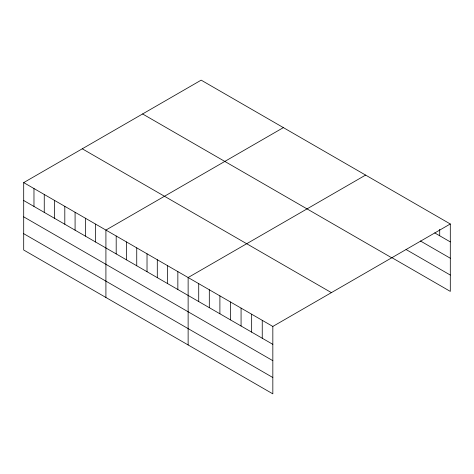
<?xml version="1.0" encoding="UTF-8"?>
<svg xmlns="http://www.w3.org/2000/svg" width="474" height="474" viewBox="0 0 474 474"><rect width="100%" height="100%" fill="white"/><g stroke="black" fill="none" stroke-linecap="round" stroke-linejoin="round"><path stroke-width="0.71" d="M23.7 182.608L272.834 326.444L272.834 393.853L23.7 250.017L23.7 182.608L201.166 80.147L450.3 223.983L450.3 291.392L391.755 257.589M283.381 127.613L105.915 230.074L105.915 297.482M365.596 175.084L188.131 277.539L188.131 344.948M272.834 326.444L450.3 223.983M434.729 232.906L450.3 241.894M420.402 240.97L450.3 258.229M406.076 249.525L450.3 275.056M142.603 113.961L391.737 257.797M82.263 148.795L331.397 292.63M23.7 200.514L272.834 344.349M23.7 216.849L272.834 360.684M23.7 233.682L272.834 377.517M439.712 229.333L439.712 235.779M262.246 320.329L262.246 338.24M251.658 314.221L251.658 332.126M241.07 308.106L241.07 326.011M230.483 301.991L230.483 319.897M219.895 295.877L219.895 313.788M209.307 289.768L209.307 307.673M198.719 283.653L198.719 301.559M177.851 271.608L177.851 289.513M167.577 265.671L167.577 283.582M157.297 259.74L157.297 277.646M147.023 253.803L147.023 271.715M136.743 247.872L136.743 265.778M126.469 241.941L126.469 259.847M116.189 236.005L116.189 253.916M95.635 224.137L95.635 242.048M85.361 218.206L85.361 236.111M75.082 212.275L75.082 230.18M64.808 206.338L64.808 224.249M54.528 200.407L54.528 218.313M44.254 194.476L44.254 212.382M33.974 188.539L33.974 206.445"/></g></svg>
